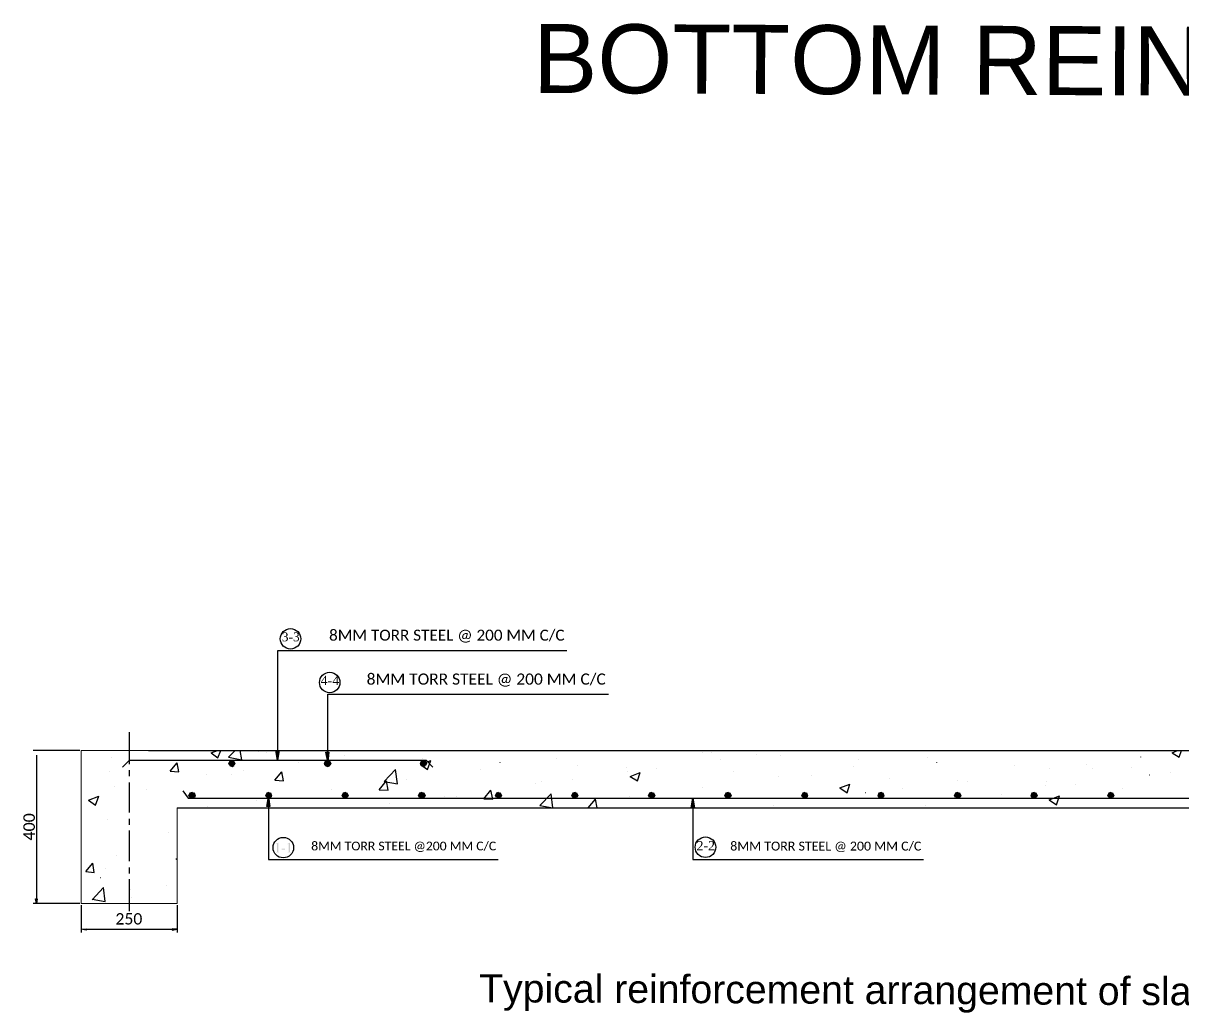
# Model space of a CAD drawing. Header units: inches. Extents: x -3102 to 105348, y -51805 to 114594.
# Drawn here: x 35310 to 52108, y 13744 to 28081 of the extents above; entities that cross this region are included whole.
import ezdxf

# ---------------------------------------------------------------- set-up
doc = ezdxf.new("R2010")
doc.units = ezdxf.units.IN
doc.header["$LTSCALE"] = 36
doc.header["$MEASUREMENT"] = 0
doc.linetypes.add('CENTER', pattern=[2, 1.25, -0.25, 0.25, -0.25])
doc.layers.get('0').update_dxf_attribs({"linetype": 'CENTER'})
doc.styles.add('Calibri$001', font='calibri.ttf', dxfattribs={"height": 1.789398})
doc.styles.get("Standard").update_dxf_attribs({"font": 'arial.ttf', "height": 1})
doc.styles.add('Times New Roman$001', font='times.ttf', dxfattribs={"height": 1.677132})

msp = doc.modelspace()

# ---------------------------------------------------------------- hatches: boundary and pattern name
at = {"true_color": 0x000007}
for points in [[(39015.306, 17543.563), (38994.715, 17406.29), (38968.976, 17543.563)], [(39739.422, 17517.824), (39720.547, 17378.835), (39693.092, 17517.824)], [(38836.85, 16733.651), (38862.589, 16872.64), (38883.18, 16733.651)], [(44984.975, 16711.344), (45012.43, 16852.049), (45033.021, 16711.344)], [(35489.099, 15395.237), (35509.69, 15395.237), (35502.827, 15330.032)], [(36221.795, 14961.11), (36221.795, 14940.519), (36148.011, 14954.247)], [(37465.834, 14961.11), (37465.834, 14940.519), (37539.618, 14954.247)]]:
    msp.add_hatch(color=7, dxfattribs=at).paths.add_polyline_path(points)
h = msp.add_hatch(color=7, dxfattribs=at)
h.paths.add_polyline_path([(38303.201, 17385.699), (38289.473, 17359.96), (38335.803, 17359.96)])
h.paths.add_polyline_path([(38289.473, 17359.96), (38335.803, 17359.96), (38303.201, 17325.642)])
h.paths.add_polyline_path([(38335.803, 17359.96), (38303.201, 17325.642), (38335.803, 17313.63)])
h = msp.add_hatch(color=7, dxfattribs=at)
h.paths.add_polyline_path([(38375.269, 17359.96), (38363.258, 17385.699), (38335.803, 17359.96)])
h.paths.add_polyline_path([(38363.258, 17385.699), (38335.803, 17359.96), (38335.803, 17399.426)])
h.paths.add_polyline_path([(38335.803, 17359.96), (38335.803, 17399.426), (38303.201, 17385.699)])
h = msp.add_hatch(color=7, dxfattribs=at)
h.paths.add_polyline_path([(38335.803, 17313.63), (38363.258, 17325.642), (38335.803, 17359.96)])
h.paths.add_polyline_path([(38363.258, 17325.642), (38335.803, 17359.96), (38375.269, 17359.96)])
h = msp.add_hatch(color=7, dxfattribs=at)
h.paths.add_polyline_path([(39686.229, 17385.699), (39674.217, 17359.96), (39720.547, 17359.96)])
h.paths.add_polyline_path([(39674.217, 17359.96), (39720.547, 17359.96), (39686.229, 17325.642)])
h.paths.add_polyline_path([(39720.547, 17359.96), (39686.229, 17325.642), (39720.547, 17313.63)])
h = msp.add_hatch(color=7, dxfattribs=at)
h.paths.add_polyline_path([(39766.877, 17359.96), (39753.149, 17385.699), (39720.547, 17359.96)])
h.paths.add_polyline_path([(39753.149, 17385.699), (39720.547, 17359.96), (39720.547, 17399.426)])
h.paths.add_polyline_path([(39720.547, 17359.96), (39720.547, 17399.426), (39686.229, 17385.699)])
h = msp.add_hatch(color=7, dxfattribs=at)
h.paths.add_polyline_path([(39720.547, 17313.63), (39753.149, 17325.642), (39720.547, 17359.96)])
h.paths.add_polyline_path([(39753.149, 17325.642), (39720.547, 17359.96), (39766.877, 17359.96)])
h = msp.add_hatch(color=7, dxfattribs=at)
h.paths.add_polyline_path([(41072.688, 17383.983), (41065.825, 17359.96), (41103.575, 17359.96)])
h.paths.add_polyline_path([(41065.825, 17359.96), (41103.575, 17359.96), (41072.688, 17325.642)])
h.paths.add_polyline_path([(41103.575, 17359.96), (41072.688, 17325.642), (41103.575, 17311.915)])
h = msp.add_hatch(color=7, dxfattribs=at)
h.paths.add_polyline_path([(41151.62, 17359.96), (41137.893, 17383.983), (41103.575, 17359.96)])
h.paths.add_polyline_path([(41137.893, 17383.983), (41103.575, 17359.96), (41103.575, 17397.71)])
h.paths.add_polyline_path([(41103.575, 17359.96), (41103.575, 17397.71), (41072.688, 17383.983)])
h = msp.add_hatch(color=7, dxfattribs=at)
h.paths.add_polyline_path([(41103.575, 17311.915), (41137.893, 17325.642), (41103.575, 17359.96)])
h.paths.add_polyline_path([(41137.893, 17325.642), (41103.575, 17359.96), (41151.62, 17359.96)])
h = msp.add_hatch(color=7, dxfattribs=at)
h.paths.add_polyline_path([(37723.221, 16924.118), (37709.494, 16898.379), (37755.824, 16898.379)])
h.paths.add_polyline_path([(37709.494, 16898.379), (37755.824, 16898.379), (37723.221, 16865.776)])
h.paths.add_polyline_path([(37755.824, 16898.379), (37723.221, 16865.776), (37755.824, 16852.049)])
h = msp.add_hatch(color=7, dxfattribs=at)
h.paths.add_polyline_path([(37802.153, 16898.379), (37790.142, 16924.118), (37755.824, 16898.379)])
h.paths.add_polyline_path([(37790.142, 16924.118), (37755.824, 16898.379), (37755.824, 16937.845)])
h.paths.add_polyline_path([(37755.824, 16898.379), (37755.824, 16937.845), (37723.221, 16924.118)])
h = msp.add_hatch(color=7, dxfattribs=at)
h.paths.add_polyline_path([(37755.824, 16852.049), (37790.142, 16865.776), (37755.824, 16898.379)])
h.paths.add_polyline_path([(37790.142, 16865.776), (37755.824, 16898.379), (37802.153, 16898.379)])
h = msp.add_hatch(color=7, dxfattribs=at)
h.paths.add_polyline_path([(38836.85, 16924.118), (38823.123, 16898.379), (38862.589, 16898.379)])
h.paths.add_polyline_path([(38823.123, 16898.379), (38862.589, 16898.379), (38836.85, 16865.776)])
h.paths.add_polyline_path([(38862.589, 16898.379), (38836.85, 16865.776), (38862.589, 16852.049)])
h = msp.add_hatch(color=7, dxfattribs=at)
h.paths.add_polyline_path([(38908.919, 16898.379), (38896.907, 16924.118), (38862.589, 16898.379)])
h.paths.add_polyline_path([(38896.907, 16924.118), (38862.589, 16898.379), (38862.589, 16937.845)])
h.paths.add_polyline_path([(38862.589, 16898.379), (38862.589, 16937.845), (38836.85, 16924.118)])
h = msp.add_hatch(color=7, dxfattribs=at)
h.paths.add_polyline_path([(38862.589, 16852.049), (38896.907, 16865.776), (38862.589, 16898.379)])
h.paths.add_polyline_path([(38896.907, 16865.776), (38862.589, 16898.379), (38908.919, 16898.379)])
h = msp.add_hatch(color=7, dxfattribs=at)
h.paths.add_polyline_path([(39943.616, 16924.118), (39931.604, 16898.379), (39976.218, 16898.379)])
h.paths.add_polyline_path([(39931.604, 16898.379), (39976.218, 16898.379), (39943.616, 16865.776)])
h.paths.add_polyline_path([(39976.218, 16898.379), (39943.616, 16865.776), (39976.218, 16852.049)])
h = msp.add_hatch(color=7, dxfattribs=at)
h.paths.add_polyline_path([(40015.684, 16898.379), (40003.673, 16924.118), (39976.218, 16898.379)])
h.paths.add_polyline_path([(40003.673, 16924.118), (39976.218, 16898.379), (39976.218, 16937.845)])
h.paths.add_polyline_path([(39976.218, 16898.379), (39976.218, 16937.845), (39943.616, 16924.118)])
h = msp.add_hatch(color=7, dxfattribs=at)
h.paths.add_polyline_path([(39976.218, 16852.049), (40003.673, 16865.776), (39976.218, 16898.379)])
h.paths.add_polyline_path([(40003.673, 16865.776), (39976.218, 16898.379), (40015.684, 16898.379)])
h = msp.add_hatch(color=7, dxfattribs=at)
h.paths.add_polyline_path([(41052.097, 16924.118), (41038.37, 16896.663), (41086.416, 16896.663)])
h.paths.add_polyline_path([(41038.37, 16896.663), (41086.416, 16896.663), (41052.097, 16865.776)])
h.paths.add_polyline_path([(41086.416, 16896.663), (41052.097, 16865.776), (41086.416, 16852.049)])
h = msp.add_hatch(color=7, dxfattribs=at)
h.paths.add_polyline_path([(41131.029, 16896.663), (41117.302, 16924.118), (41086.416, 16896.663)])
h.paths.add_polyline_path([(41117.302, 16924.118), (41086.416, 16896.663), (41086.416, 16937.845)])
h.paths.add_polyline_path([(41086.416, 16896.663), (41086.416, 16937.845), (41052.097, 16924.118)])
h = msp.add_hatch(color=7, dxfattribs=at)
h.paths.add_polyline_path([(41086.416, 16852.049), (41117.302, 16865.776), (41086.416, 16896.663)])
h.paths.add_polyline_path([(41117.302, 16865.776), (41086.416, 16896.663), (41131.029, 16896.663)])
h = msp.add_hatch(color=7, dxfattribs=at)
h.paths.add_polyline_path([(42164.01, 16924.118), (42153.715, 16896.663), (42191.465, 16896.663)])
h.paths.add_polyline_path([(42153.715, 16896.663), (42191.465, 16896.663), (42164.01, 16865.776)])
h.paths.add_polyline_path([(42191.465, 16896.663), (42164.01, 16865.776), (42191.465, 16852.049)])
h = msp.add_hatch(color=7, dxfattribs=at)
h.paths.add_polyline_path([(42239.511, 16896.663), (42225.783, 16924.118), (42191.465, 16896.663)])
h.paths.add_polyline_path([(42225.783, 16924.118), (42191.465, 16896.663), (42191.465, 16937.845)])
h.paths.add_polyline_path([(42191.465, 16896.663), (42191.465, 16937.845), (42164.01, 16924.118)])
h = msp.add_hatch(color=7, dxfattribs=at)
h.paths.add_polyline_path([(42191.465, 16852.049), (42225.783, 16865.776), (42191.465, 16896.663)])
h.paths.add_polyline_path([(42225.783, 16865.776), (42191.465, 16896.663), (42239.511, 16896.663)])
h = msp.add_hatch(color=7, dxfattribs=at)
h.paths.add_polyline_path([(43272.492, 16924.118), (43258.764, 16896.663), (43306.81, 16896.663)])
h.paths.add_polyline_path([(43258.764, 16896.663), (43306.81, 16896.663), (43272.492, 16865.776)])
h.paths.add_polyline_path([(43306.81, 16896.663), (43272.492, 16865.776), (43306.81, 16852.049)])
h = msp.add_hatch(color=7, dxfattribs=at)
h.paths.add_polyline_path([(43344.56, 16896.663), (43330.833, 16924.118), (43306.81, 16896.663)])
h.paths.add_polyline_path([(43330.833, 16924.118), (43306.81, 16896.663), (43306.81, 16937.845)])
h.paths.add_polyline_path([(43306.81, 16896.663), (43306.81, 16937.845), (43272.492, 16924.118)])
h = msp.add_hatch(color=7, dxfattribs=at)
h.paths.add_polyline_path([(43306.81, 16852.049), (43330.833, 16865.776), (43306.81, 16896.663)])
h.paths.add_polyline_path([(43330.833, 16865.776), (43306.81, 16896.663), (43344.56, 16896.663)])
h = msp.add_hatch(color=7, dxfattribs=at)
h.paths.add_polyline_path([(44380.973, 16924.118), (44367.246, 16896.663), (44411.86, 16896.663)])
h.paths.add_polyline_path([(44367.246, 16896.663), (44411.86, 16896.663), (44380.973, 16865.776)])
h.paths.add_polyline_path([(44411.86, 16896.663), (44380.973, 16865.776), (44411.86, 16852.049)])
h = msp.add_hatch(color=7, dxfattribs=at)
h.paths.add_polyline_path([(44459.905, 16896.663), (44446.178, 16924.118), (44411.86, 16896.663)])
h.paths.add_polyline_path([(44446.178, 16924.118), (44411.86, 16896.663), (44411.86, 16937.845)])
h.paths.add_polyline_path([(44411.86, 16896.663), (44411.86, 16937.845), (44380.973, 16924.118)])
h = msp.add_hatch(color=7, dxfattribs=at)
h.paths.add_polyline_path([(44411.86, 16852.049), (44446.178, 16865.776), (44411.86, 16896.663)])
h.paths.add_polyline_path([(44446.178, 16865.776), (44411.86, 16896.663), (44459.905, 16896.663)])
h = msp.add_hatch(color=7, dxfattribs=at)
h.paths.add_polyline_path([(45486.023, 16924.118), (45472.295, 16896.663), (45520.341, 16896.663)])
h.paths.add_polyline_path([(45472.295, 16896.663), (45520.341, 16896.663), (45486.023, 16865.776)])
h.paths.add_polyline_path([(45520.341, 16896.663), (45486.023, 16865.776), (45520.341, 16852.049)])
h = msp.add_hatch(color=7, dxfattribs=at)
h.paths.add_polyline_path([(45564.955, 16896.663), (45551.228, 16924.118), (45520.341, 16896.663)])
h.paths.add_polyline_path([(45551.228, 16924.118), (45520.341, 16896.663), (45520.341, 16937.845)])
h.paths.add_polyline_path([(45520.341, 16896.663), (45520.341, 16937.845), (45486.023, 16924.118)])
h = msp.add_hatch(color=7, dxfattribs=at)
h.paths.add_polyline_path([(45520.341, 16852.049), (45551.228, 16865.776), (45520.341, 16896.663)])
h.paths.add_polyline_path([(45551.228, 16865.776), (45520.341, 16896.663), (45564.955, 16896.663)])
h = msp.add_hatch(color=7, dxfattribs=at)
h.paths.add_polyline_path([(46601.368, 16924.118), (46587.64, 16896.663), (46625.391, 16896.663)])
h.paths.add_polyline_path([(46587.64, 16896.663), (46625.391, 16896.663), (46601.368, 16865.776)])
h.paths.add_polyline_path([(46625.391, 16896.663), (46601.368, 16865.776), (46625.391, 16852.049)])
h = msp.add_hatch(color=7, dxfattribs=at)
h.paths.add_polyline_path([(46673.436, 16896.663), (46659.709, 16924.118), (46625.391, 16896.663)])
h.paths.add_polyline_path([(46659.709, 16924.118), (46625.391, 16896.663), (46625.391, 16937.845)])
h.paths.add_polyline_path([(46625.391, 16896.663), (46625.391, 16937.845), (46601.368, 16924.118)])
h = msp.add_hatch(color=7, dxfattribs=at)
h.paths.add_polyline_path([(46625.391, 16852.049), (46659.709, 16865.776), (46625.391, 16896.663)])
h.paths.add_polyline_path([(46659.709, 16865.776), (46625.391, 16896.663), (46673.436, 16896.663)])
h = msp.add_hatch(color=7, dxfattribs=at)
h.paths.add_polyline_path([(47706.417, 16924.118), (47692.69, 16896.663), (47740.736, 16896.663)])
h.paths.add_polyline_path([(47692.69, 16896.663), (47740.736, 16896.663), (47706.417, 16865.776)])
h.paths.add_polyline_path([(47740.736, 16896.663), (47706.417, 16865.776), (47740.736, 16852.049)])
h = msp.add_hatch(color=7, dxfattribs=at)
h.paths.add_polyline_path([(47778.486, 16896.663), (47764.758, 16924.118), (47740.736, 16896.663)])
h.paths.add_polyline_path([(47764.758, 16924.118), (47740.736, 16896.663), (47740.736, 16937.845)])
h.paths.add_polyline_path([(47740.736, 16896.663), (47740.736, 16937.845), (47706.417, 16924.118)])
h = msp.add_hatch(color=7, dxfattribs=at)
h.paths.add_polyline_path([(47740.736, 16852.049), (47764.758, 16865.776), (47740.736, 16896.663)])
h.paths.add_polyline_path([(47764.758, 16865.776), (47740.736, 16896.663), (47778.486, 16896.663)])
h = msp.add_hatch(color=7, dxfattribs=at)
h.paths.add_polyline_path([(48814.899, 16924.118), (48801.171, 16896.663), (48845.785, 16896.663)])
h.paths.add_polyline_path([(48801.171, 16896.663), (48845.785, 16896.663), (48814.899, 16865.776)])
h.paths.add_polyline_path([(48845.785, 16896.663), (48814.899, 16865.776), (48845.785, 16852.049)])
h = msp.add_hatch(color=7, dxfattribs=at)
h.paths.add_polyline_path([(48893.831, 16896.663), (48880.104, 16924.118), (48845.785, 16896.663)])
h.paths.add_polyline_path([(48880.104, 16924.118), (48845.785, 16896.663), (48845.785, 16937.845)])
h.paths.add_polyline_path([(48845.785, 16896.663), (48845.785, 16937.845), (48814.899, 16924.118)])
h = msp.add_hatch(color=7, dxfattribs=at)
h.paths.add_polyline_path([(48845.785, 16852.049), (48880.104, 16865.776), (48845.785, 16896.663)])
h.paths.add_polyline_path([(48880.104, 16865.776), (48845.785, 16896.663), (48893.831, 16896.663)])
h = msp.add_hatch(color=7, dxfattribs=at)
h.paths.add_polyline_path([(49919.948, 16924.118), (49913.085, 16896.663), (49954.267, 16896.663)])
h.paths.add_polyline_path([(49913.085, 16896.663), (49954.267, 16896.663), (49919.948, 16865.776)])
h.paths.add_polyline_path([(49954.267, 16896.663), (49919.948, 16865.776), (49954.267, 16852.049)])
h = msp.add_hatch(color=7, dxfattribs=at)
h.paths.add_polyline_path([(49998.88, 16896.663), (49985.153, 16924.118), (49954.267, 16896.663)])
h.paths.add_polyline_path([(49985.153, 16924.118), (49954.267, 16896.663), (49954.267, 16937.845)])
h.paths.add_polyline_path([(49954.267, 16896.663), (49954.267, 16937.845), (49919.948, 16924.118)])
h = msp.add_hatch(color=7, dxfattribs=at)
h.paths.add_polyline_path([(49954.267, 16852.049), (49985.153, 16865.776), (49954.267, 16896.663)])
h.paths.add_polyline_path([(49985.153, 16865.776), (49954.267, 16896.663), (49998.88, 16896.663)])
h = msp.add_hatch(color=7, dxfattribs=at)
h.paths.add_polyline_path([(51035.293, 16924.118), (51021.566, 16896.663), (51066.18, 16896.663)])
h.paths.add_polyline_path([(51021.566, 16896.663), (51066.18, 16896.663), (51035.293, 16865.776)])
h.paths.add_polyline_path([(51066.18, 16896.663), (51035.293, 16865.776), (51066.18, 16852.049)])
h = msp.add_hatch(color=7, dxfattribs=at)
h.paths.add_polyline_path([(51107.362, 16896.663), (51093.634, 16924.118), (51066.18, 16896.663)])
h.paths.add_polyline_path([(51093.634, 16924.118), (51066.18, 16896.663), (51066.18, 16937.845)])
h.paths.add_polyline_path([(51066.18, 16896.663), (51066.18, 16937.845), (51035.293, 16924.118)])
h = msp.add_hatch(color=7, dxfattribs=at)
h.paths.add_polyline_path([(51066.18, 16852.049), (51093.634, 16865.776), (51066.18, 16896.663)])
h.paths.add_polyline_path([(51093.634, 16865.776), (51066.18, 16896.663), (51107.362, 16896.663)])
h = msp.add_hatch(color=7, dxfattribs=at)
h.paths.add_polyline_path([(38967.26, 16189.706), (38999.862, 16206.865), (39003.294, 16206.865), (39003.294, 16091.899), (39003.294, 16091.899), (39003.294, 16091.05), (39003.294, 16090.219), (39003.294, 16089.409), (39003.294, 16088.618), (39003.294, 16087.848), (39003.294, 16087.099), (39003.294, 16086.373), (39003.294, 16085.67), (39003.294, 16084.991), (39003.294, 16084.337), (39003.294, 16083.708), (39003.294, 16083.105), (39003.294, 16082.528), (39003.294, 16081.979), (39003.294, 16081.459), (39003.294, 16080.968), (39003.294, 16080.506), (39003.294, 16080.075), (39003.294, 16079.675), (39003.294, 16079.307), (39003.294, 16078.972), (39003.294, 16078.671), (39003.294, 16078.404), (39003.294, 16078.171), (39003.294, 16078.171), (39003.5, 16077.957), (39003.69, 16077.742), (39003.867, 16077.528), (39004.033, 16077.313), (39004.19, 16077.099), (39004.34, 16076.884), (39004.485, 16076.67), (39004.629, 16076.455), (39004.772, 16076.241), (39004.918, 16076.026), (39005.068, 16075.812), (39005.225, 16075.597), (39005.39, 16075.383), (39005.567, 16075.168), (39005.757, 16074.954), (39005.963, 16074.739), (39006.187, 16074.525), (39006.431, 16074.31), (39006.697, 16074.096), (39006.988, 16073.882), (39007.306, 16073.667), (39007.652, 16073.453), (39008.03, 16073.238), (39008.442, 16073.024), (39008.665, 16073.015), (39008.908, 16072.99), (39009.169, 16072.95), (39009.451, 16072.896), (39009.753, 16072.831), (39010.077, 16072.755), (39010.424, 16072.671), (39010.793, 16072.579), (39011.187, 16072.481), (39011.605, 16072.378), (39012.048, 16072.273), (39012.517, 16072.166), (39013.013, 16072.059), (39013.537, 16071.953), (39014.089, 16071.851), (39014.67, 16071.753), (39015.281, 16071.66), (39015.922, 16071.576), (39016.595, 16071.5), (39017.3, 16071.435), (39018.037, 16071.381), (39018.808, 16071.341), (39019.613, 16071.316), (39020.453, 16071.308), (39020.453, 16067.876), (38968.976, 16067.876), (38968.976, 16071.308), (38968.976, 16071.308), (38969.816, 16071.316), (38970.621, 16071.341), (38971.392, 16071.381), (38972.13, 16071.435), (38972.834, 16071.5), (38973.507, 16071.576), (38974.148, 16071.66), (38974.759, 16071.753), (38975.34, 16071.851), (38975.892, 16071.953), (38976.416, 16072.059), (38976.912, 16072.166), (38977.381, 16072.273), (38977.825, 16072.378), (38978.242, 16072.481), (38978.636, 16072.579), (38979.005, 16072.671), (38979.352, 16072.755), (38979.676, 16072.831), (38979.978, 16072.896), (38980.26, 16072.95), (38980.522, 16072.99), (38980.764, 16073.015), (38980.987, 16073.024), (38980.987, 16073.024), (38981.202, 16073.229), (38981.415, 16073.419), (38981.627, 16073.593), (38981.837, 16073.754), (38982.044, 16073.904), (38982.247, 16074.042), (38982.446, 16074.172), (38982.64, 16074.295), (38982.827, 16074.411), (38983.008, 16074.523), (38983.181, 16074.632), (38983.347, 16074.739), (38983.503, 16074.847), (38983.65, 16074.956), (38983.786, 16075.068), (38983.911, 16075.184), (38984.024, 16075.307), (38984.124, 16075.437), (38984.211, 16075.575), (38984.284, 16075.725), (38984.342, 16075.886), (38984.384, 16076.06), (38984.41, 16076.25), (38984.419, 16076.455), (38984.625, 16076.688), (38984.813, 16076.956), (38984.985, 16077.26), (38985.142, 16077.599), (38985.284, 16077.975), (38985.411, 16078.386), (38985.525, 16078.833), (38985.627, 16079.315), (38985.716, 16079.834), (38985.794, 16080.388), (38985.862, 16080.978), (38985.921, 16081.603), (38985.97, 16082.264), (38986.011, 16082.962), (38986.045, 16083.694), (38986.071, 16084.463), (38986.092, 16085.267), (38986.108, 16086.107), (38986.119, 16086.983), (38986.127, 16087.895), (38986.132, 16088.842), (38986.134, 16089.825), (38986.135, 16090.844), (38986.135, 16091.899), (38986.135, 16165.683), (38986.135, 16165.683), (38986.135, 16166.746), (38986.135, 16167.791), (38986.135, 16168.817), (38986.135, 16169.822), (38986.135, 16170.806), (38986.135, 16171.769), (38986.135, 16172.71), (38986.135, 16173.627), (38986.135, 16174.521), (38986.135, 16175.39), (38986.135, 16176.233), (38986.135, 16177.051), (38986.135, 16177.842), (38986.135, 16178.605), (38986.135, 16179.34), (38986.135, 16180.046), (38986.135, 16180.722), (38986.135, 16181.368), (38986.135, 16181.982), (38986.135, 16182.564), (38986.135, 16183.114), (38986.135, 16183.63), (38986.135, 16184.111), (38986.135, 16184.558), (38986.135, 16184.558), (38985.929, 16184.772), (38985.74, 16184.986), (38985.565, 16185.198), (38985.404, 16185.408), (38985.255, 16185.615), (38985.116, 16185.818), (38984.986, 16186.017), (38984.864, 16186.21), (38984.748, 16186.398), (38984.636, 16186.579), (38984.527, 16186.752), (38984.419, 16186.917), (38984.312, 16187.074), (38984.203, 16187.22), (38984.091, 16187.356), (38983.974, 16187.481), (38983.852, 16187.595), (38983.722, 16187.695), (38983.583, 16187.782), (38983.434, 16187.855), (38983.273, 16187.913), (38983.098, 16187.955), (38982.909, 16187.981), (38982.703, 16187.99), (38982.489, 16188.196), (38982.274, 16188.384), (38982.06, 16188.556), (38981.845, 16188.713), (38981.631, 16188.854), (38981.416, 16188.982), (38981.202, 16189.096), (38980.987, 16189.197), (38980.773, 16189.287), (38980.558, 16189.365), (38980.344, 16189.433), (38980.129, 16189.491), (38979.915, 16189.541), (38979.7, 16189.582), (38979.486, 16189.615), (38979.271, 16189.642), (38979.057, 16189.663), (38978.842, 16189.679), (38978.628, 16189.69), (38978.413, 16189.698), (38978.199, 16189.702), (38977.984, 16189.705), (38977.77, 16189.706), (38977.555, 16189.706), (38977.555, 16189.706), (38977.332, 16189.706), (38977.091, 16189.704), (38976.832, 16189.699), (38976.554, 16189.69), (38976.26, 16189.675), (38975.947, 16189.652), (38975.616, 16189.621), (38975.268, 16189.579), (38974.901, 16189.525), (38974.517, 16189.458), (38974.115, 16189.375), (38973.695, 16189.277), (38973.257, 16189.16), (38972.801, 16189.025), (38972.327, 16188.868), (38971.836, 16188.689), (38971.326, 16188.486), (38970.799, 16188.258), (38970.254, 16188.003), (38969.691, 16187.72), (38969.11, 16187.407), (38968.511, 16187.062), (38967.894, 16186.685), (38967.26, 16186.274), (38967.26, 16186.274), (38967.26, 16189.706), (38967.26, 16186.274)])
h.paths.add_polyline_path([(39053.056, 16121.069), (39104.533, 16121.069), (39104.533, 16105.626), (39053.056, 16105.626), (39053.056, 16121.069), (39053.056, 16105.626)])
h.paths.add_polyline_path([(39137.136, 16189.706), (39169.738, 16206.865), (39173.17, 16206.865), (39173.17, 16091.899), (39173.17, 16091.899), (39173.17, 16091.05), (39173.171, 16090.219), (39173.173, 16089.409), (39173.178, 16088.618), (39173.185, 16087.848), (39173.197, 16087.099), (39173.212, 16086.373), (39173.233, 16085.67), (39173.26, 16084.991), (39173.294, 16084.337), (39173.335, 16083.708), (39173.384, 16083.105), (39173.442, 16082.528), (39173.51, 16081.979), (39173.589, 16081.459), (39173.678, 16080.968), (39173.78, 16080.506), (39173.894, 16080.075), (39174.021, 16079.675), (39174.163, 16079.307), (39174.319, 16078.972), (39174.491, 16078.671), (39174.68, 16078.404), (39174.886, 16078.171), (39174.886, 16078.171), (39174.895, 16077.957), (39174.92, 16077.742), (39174.963, 16077.528), (39175.021, 16077.313), (39175.094, 16077.099), (39175.181, 16076.884), (39175.281, 16076.67), (39175.394, 16076.455), (39175.519, 16076.241), (39175.655, 16076.026), (39175.802, 16075.812), (39175.958, 16075.597), (39176.123, 16075.383), (39176.297, 16075.168), (39176.478, 16074.954), (39176.665, 16074.739), (39176.859, 16074.525), (39177.057, 16074.31), (39177.261, 16074.096), (39177.468, 16073.882), (39177.677, 16073.667), (39177.89, 16073.453), (39178.103, 16073.238), (39178.318, 16073.024), (39178.541, 16073.015), (39178.783, 16072.99), (39179.045, 16072.95), (39179.326, 16072.896), (39179.629, 16072.831), (39179.953, 16072.755), (39180.299, 16072.671), (39180.669, 16072.579), (39181.062, 16072.481), (39181.48, 16072.378), (39181.924, 16072.273), (39182.393, 16072.166), (39182.889, 16072.059), (39183.413, 16071.953), (39183.965, 16071.851), (39184.546, 16071.753), (39185.156, 16071.66), (39185.798, 16071.576), (39186.47, 16071.5), (39187.175, 16071.435), (39187.913, 16071.381), (39188.684, 16071.341), (39189.489, 16071.316), (39190.329, 16071.308), (39190.329, 16067.876), (39138.851, 16067.876), (39138.851, 16071.308), (39138.851, 16071.308), (39139.692, 16071.316), (39140.498, 16071.341), (39141.271, 16071.381), (39142.013, 16071.435), (39142.725, 16071.5), (39143.409, 16071.576), (39144.067, 16071.66), (39144.698, 16071.753), (39145.306, 16071.851), (39145.892, 16071.953), (39146.457, 16072.059), (39147.002, 16072.166), (39147.53, 16072.273), (39148.041, 16072.378), (39148.537, 16072.481), (39149.02, 16072.579), (39149.491, 16072.671), (39149.951, 16072.755), (39150.403, 16072.831), (39150.847, 16072.896), (39151.285, 16072.95), (39151.719, 16072.99), (39152.15, 16073.015), (39152.579, 16073.024), (39152.579, 16073.024), (39152.785, 16073.229), (39152.974, 16073.419), (39153.149, 16073.593), (39153.31, 16073.754), (39153.459, 16073.904), (39153.598, 16074.042), (39153.727, 16074.172), (39153.85, 16074.295), (39153.966, 16074.411), (39154.078, 16074.523), (39154.187, 16074.632), (39154.295, 16074.739), (39154.402, 16074.847), (39154.511, 16074.956), (39154.623, 16075.068), (39154.74, 16075.184), (39154.862, 16075.307), (39154.992, 16075.437), (39155.131, 16075.575), (39155.28, 16075.725), (39155.441, 16075.886), (39155.615, 16076.06), (39155.805, 16076.25), (39156.011, 16076.455), (39156.011, 16076.688), (39156.011, 16076.956), (39156.011, 16077.26), (39156.011, 16077.599), (39156.011, 16077.975), (39156.011, 16078.386), (39156.011, 16078.833), (39156.011, 16079.315), (39156.011, 16079.834), (39156.011, 16080.388), (39156.011, 16080.978), (39156.011, 16081.603), (39156.011, 16082.264), (39156.011, 16082.962), (39156.011, 16083.694), (39156.011, 16084.463), (39156.011, 16085.267), (39156.011, 16086.107), (39156.011, 16086.983), (39156.011, 16087.895), (39156.011, 16088.842), (39156.011, 16089.825), (39156.011, 16090.844), (39156.011, 16091.899), (39156.011, 16165.683), (39156.011, 16165.683), (39156.011, 16166.746), (39156.011, 16167.791), (39156.011, 16168.817), (39156.011, 16169.822), (39156.011, 16170.806), (39156.011, 16171.769), (39156.011, 16172.71), (39156.011, 16173.627), (39156.011, 16174.521), (39156.011, 16175.39), (39156.011, 16176.233), (39156.011, 16177.051), (39156.011, 16177.842), (39156.011, 16178.605), (39156.011, 16179.34), (39156.011, 16180.046), (39156.011, 16180.722), (39156.011, 16181.368), (39156.011, 16181.982), (39156.011, 16182.564), (39156.011, 16183.114), (39156.011, 16183.63), (39156.011, 16184.111), (39156.011, 16184.558), (39156.011, 16184.558), (39156.002, 16184.772), (39155.976, 16184.986), (39155.934, 16185.198), (39155.876, 16185.408), (39155.803, 16185.615), (39155.716, 16185.818), (39155.615, 16186.017), (39155.502, 16186.21), (39155.377, 16186.398), (39155.241, 16186.579), (39155.094, 16186.752), (39154.938, 16186.917), (39154.773, 16187.074), (39154.6, 16187.22), (39154.419, 16187.356), (39154.231, 16187.481), (39154.038, 16187.595), (39153.839, 16187.695), (39153.636, 16187.782), (39153.429, 16187.855), (39153.219, 16187.913), (39153.007, 16187.955), (39152.793, 16187.981), (39152.579, 16187.99), (39152.57, 16188.196), (39152.544, 16188.384), (39152.502, 16188.556), (39152.444, 16188.713), (39152.371, 16188.854), (39152.284, 16188.982), (39152.183, 16189.096), (39152.07, 16189.197), (39151.945, 16189.287), (39151.809, 16189.365), (39151.663, 16189.433), (39151.506, 16189.491), (39151.341, 16189.541), (39151.168, 16189.582), (39150.987, 16189.615), (39150.799, 16189.642), (39150.606, 16189.663), (39150.407, 16189.679), (39150.204, 16189.69), (39149.997, 16189.698), (39149.787, 16189.702), (39149.575, 16189.705), (39149.361, 16189.706), (39149.147, 16189.706), (39149.147, 16189.706), (39148.718, 16189.706), (39148.289, 16189.704), (39147.86, 16189.699), (39147.431, 16189.69), (39147.002, 16189.675), (39146.573, 16189.652), (39146.144, 16189.621), (39145.715, 16189.579), (39145.286, 16189.525), (39144.857, 16189.458), (39144.428, 16189.375), (39143.999, 16189.277), (39143.57, 16189.16), (39143.141, 16189.025), (39142.712, 16188.868), (39142.283, 16188.689), (39141.854, 16188.486), (39141.425, 16188.258), (39140.996, 16188.003), (39140.567, 16187.72), (39140.138, 16187.407), (39139.709, 16187.062), (39139.28, 16186.685), (39138.851, 16186.274), (39138.851, 16186.274), (39137.136, 16189.706), (39138.851, 16186.274)])

# ---------------------------------------------------------------- linework, layer by layer
at = {"color": 1, "linetype": 'Continuous', "lineweight": -2}
for points in [[(38996.43, 17541.847), (38996.43, 18993.512), (39068.499, 18993.512), (43186.696, 18993.512)], [(39720.547, 17517.824), (39720.547, 18358.623), (39727.41, 18358.623), (43787.266, 18358.623)], [(35502.827, 17478.358), (35502.827, 15395.237), (35502.827, 15395.237)], [(38862.589, 16731.935), (38862.589, 15966.637), (38931.226, 15966.637), (42191.465, 15966.637)], [(45012.43, 16711.344), (45012.43, 15966.637), (45091.362, 15966.637), (48351.602, 15966.637)]]:
    msp.add_lwpolyline(points, dxfattribs=at)
at = {"color": 7, "linetype": 'Continuous', "lineweight": -2, "true_color": 0x000007}
for points in [[(36846.388, 17807.814), (36846.388, 17346.233), (36846.388, 17346.233)], [(36129.136, 17543.563), (35456.497, 17543.563), (35456.497, 17543.563)], [(38033.802, 17510.961), (38124.745, 17543.563), (38124.745, 17543.563)], [(38033.802, 17510.961), (38131.609, 17438.892), (38131.609, 17438.892)], [(38131.609, 17438.892), (38171.075, 17543.563), (38171.075, 17543.563)], [(38284.326, 17445.756), (38382.133, 17543.563), (38382.133, 17543.563)], [(38474.792, 17411.438), (38454.201, 17543.563), (38454.201, 17543.563)], [(51951.592, 17510.961), (52030.524, 17541.847), (52030.524, 17541.847)], [(51951.592, 17510.961), (52054.547, 17445.756), (52054.547, 17445.756)], [(52054.547, 17445.756), (52088.865, 17541.847), (52088.865, 17541.847)], [(36748.581, 17305.051), (36848.104, 17404.574), (41144.757, 17404.574), (41244.28, 17305.051)], [(37440.095, 17246.71), (37539.618, 17366.824), (37539.618, 17366.824)], [(37565.357, 17234.698), (37539.618, 17366.824), (37539.618, 17366.824)], [(38284.326, 17445.756), (38474.792, 17411.438), (38474.792, 17411.438)], [(41065.825, 17339.369), (41086.416, 17346.233), (41086.416, 17346.233)], [(41065.825, 17339.369), (41168.779, 17267.301), (41168.779, 17267.301)], [(41124.166, 17366.824), (41216.825, 17397.71), (41216.825, 17397.71)], [(41168.779, 17267.301), (41216.825, 17397.71), (41216.825, 17397.71)], [(42218.92, 17370.256), (42218.92, 17373.687), (42218.92, 17373.687)], [(48543.784, 17370.256), (48543.784, 17373.687), (48543.784, 17373.687)], [(51502.022, 17449.188), (51502.022, 17452.62), (51502.022, 17452.62)], [(36846.388, 17260.437), (36846.388, 17174.641), (36846.388, 17174.641)], [(37440.095, 17246.71), (37565.357, 17234.698), (37565.357, 17234.698)], [(38323.792, 17195.232), (38322.076, 17195.232), (38322.076, 17195.232)], [(38955.249, 17116.3), (39054.772, 17234.698), (39054.772, 17234.698)], [(39080.51, 17102.573), (39054.772, 17234.698), (39054.772, 17234.698)], [(40537.323, 17095.709), (40702.05, 17267.301), (40702.05, 17267.301)], [(40729.505, 17061.391), (40702.05, 17267.301), (40702.05, 17267.301)], [(44102.995, 17167.778), (44247.132, 17226.119), (44247.132, 17226.119)], [(44102.995, 17167.778), (44209.382, 17102.573), (44209.382, 17102.573)], [(44209.382, 17102.573), (44247.132, 17226.119), (44247.132, 17226.119)], [(51629, 17188.369), (51625.568, 17188.369), (51625.568, 17188.369)], [(36637.047, 17016.777), (36635.331, 17016.777), (36635.331, 17016.777)], [(36846.388, 17081.982), (36846.388, 16647.855), (36846.388, 16647.855)], [(37091.764, 16984.175), (37090.048, 16984.175), (37090.048, 16984.175)], [(38955.249, 17116.3), (39080.51, 17102.573), (39080.51, 17102.573)], [(40465.254, 16975.595), (40571.641, 17102.573), (40571.641, 17102.573)], [(40465.254, 16975.595), (40595.664, 16968.731), (40595.664, 16968.731)], [(40537.323, 17095.709), (40729.505, 17061.391), (40729.505, 17061.391)], [(40595.664, 16968.731), (40571.641, 17102.573), (40571.641, 17102.573)], [(41982.123, 16845.186), (42085.078, 16968.731), (42085.078, 16968.731)], [(42112.533, 16838.322), (42085.078, 16968.731), (42085.078, 16968.731)], [(47140.165, 17003.05), (47284.302, 17054.527), (47284.302, 17054.527)], [(47140.165, 17003.05), (47246.552, 16930.981), (47246.552, 16930.981)], [(47246.552, 16930.981), (47284.302, 17054.527), (47284.302, 17054.527)], [(50112.131, 17040.8), (50112.131, 17044.232), (50112.131, 17044.232)], [(36254.398, 16826.31), (36405.398, 16884.652), (36405.398, 16884.652)], [(36254.398, 16826.31), (36359.068, 16752.526), (36359.068, 16752.526)], [(36359.068, 16752.526), (36405.398, 16884.652), (36405.398, 16884.652)], [(37620.266, 16961.868), (37699.198, 16852.049), (58901.05, 16852.049)], [(41590.895, 16876.072), (41590.895, 16879.504), (41590.895, 16879.504)], [(41982.123, 16845.186), (42112.533, 16838.322), (42112.533, 16838.322)], [(42792.035, 16745.662), (42956.763, 16917.254), (42956.763, 16917.254)], [(42980.786, 16711.344), (42956.763, 16917.254), (42956.763, 16917.254)], [(43495.561, 16711.344), (43601.948, 16838.322), (43601.948, 16838.322)], [(43622.539, 16711.344), (43601.948, 16838.322), (43601.948, 16838.322)], [(47510.803, 16930.981), (47507.371, 16930.981), (47507.371, 16930.981)], [(50170.472, 16831.458), (50321.473, 16889.799), (50321.473, 16889.799)], [(50170.472, 16831.458), (50276.859, 16759.39), (50276.859, 16759.39)], [(50276.859, 16759.39), (50321.473, 16889.799), (50321.473, 16889.799)], [(36841.241, 16773.117), (36839.525, 16773.117), (36839.525, 16773.117)], [(39437.421, 16713.06), (39435.705, 16713.06), (39435.705, 16713.06)], [(39437.421, 16713.06), (39435.705, 16713.06), (39435.705, 16713.06)], [(42792.035, 16745.662), (42980.786, 16711.344), (42980.786, 16711.344)], [(43495.561, 16711.344), (43523.015, 16711.344), (43523.015, 16711.344)], [(36846.388, 16555.196), (36846.388, 16469.4), (36846.388, 16469.4)], [(36846.388, 16383.604), (36846.388, 15942.614), (36846.388, 15942.614)], [(37519.027, 15975.216), (37539.618, 15982.08), (37539.618, 15982.08)], [(37519.027, 15975.216), (37539.618, 15963.205), (37539.618, 15963.205)], [(36214.932, 15791.613), (36319.602, 15910.012), (36319.602, 15910.012)], [(36214.932, 15791.613), (36340.193, 15777.886), (36319.602, 15910.012)], [(36846.388, 15849.955), (36846.388, 15764.159), (36846.388, 15764.159)], [(36432.853, 15698.954), (36431.137, 15698.954), (36431.137, 15698.954)], [(36846.388, 15678.363), (36846.388, 15218.498), (36846.388, 15218.498)], [(36307.591, 15383.226), (36472.319, 15559.965), (36472.319, 15559.965)], [(36498.058, 15355.771), (36472.319, 15559.965), (36472.319, 15559.965)], [(36129.136, 15330.032), (35456.497, 15330.032), (35456.497, 15330.032)], [(36148.011, 15304.293), (36148.011, 14907.917), (36148.011, 14907.917)], [(36307.591, 15390.089), (36498.058, 15355.771), (36498.058, 15355.771)], [(37539.618, 15304.293), (37539.618, 14907.917), (37539.618, 14907.917)], [(36221.795, 14954.247), (37465.834, 14954.247), (37465.834, 14954.247)]]:
    msp.add_lwpolyline(points, dxfattribs=at)
at = {"color": 7, "linetype": 'Continuous', "lineweight": 5, "true_color": 0x000007, "elevation": 103.744}
msp.add_lwpolyline([(37124.367, 17543.563), (36846.388, 17543.563), (36148.011, 17543.563), (36148.011, 15330.032), (37539.618, 15330.032), (37539.618, 16713.06)], dxfattribs=at)
at = {"color": 7, "linetype": 'Continuous', "lineweight": -2, "true_color": 0x000007, "elevation": 103.744}
for points in [[(37126.083, 17541.847), (68784.723, 17541.847), (68784.723, 17541.847)], [(37541.334, 16711.344), (59710.962, 16711.344), (59710.962, 16711.344)]]:
    msp.add_lwpolyline(points, dxfattribs=at)
at = {"color": 7, "linetype": 'Continuous', "lineweight": -2, "true_color": 0x000007}
for points in [[(38711.589, 17524.688), (38711.589, 17524.688)], [(38836.85, 17517.824), (38836.85, 17517.824)], [(39015.306, 17543.563), (38994.715, 17406.29), (38968.976, 17543.563)], [(39739.422, 17517.824), (39720.547, 17378.835), (39693.092, 17517.824)], [(39964.207, 17471.495), (39964.207, 17471.495)], [(40636.846, 17541.847), (40636.846, 17541.847)], [(45156.567, 17517.824), (45156.567, 17517.824)], [(45286.977, 17510.961), (45286.977, 17510.961)], [(45935.593, 17483.506), (45935.593, 17483.506)], [(36583.853, 17445.756), (36583.853, 17445.756)], [(37644.289, 17392.563), (37644.289, 17392.563)], [(38303.201, 17385.699), (38289.473, 17359.96), (38335.803, 17359.96)], [(38289.473, 17359.96), (38335.803, 17359.96), (38303.201, 17325.642)], [(38335.803, 17359.96), (38335.803, 17399.426), (38303.201, 17385.699)], [(38335.803, 17359.96), (38303.201, 17325.642), (38335.803, 17313.63)], [(38363.258, 17385.699), (38335.803, 17359.96), (38335.803, 17399.426)], [(38375.269, 17359.96), (38363.258, 17385.699), (38335.803, 17359.96)], [(38335.803, 17313.63), (38363.258, 17325.642), (38335.803, 17359.96)], [(38363.258, 17325.642), (38335.803, 17359.96), (38375.269, 17359.96)], [(39298.432, 17366.824), (39298.432, 17366.824)], [(39555.819, 17406.29), (39555.819, 17406.29)], [(39686.229, 17385.699), (39674.217, 17359.96), (39720.547, 17359.96)], [(39674.217, 17359.96), (39720.547, 17359.96), (39686.229, 17325.642)], [(39720.547, 17359.96), (39720.547, 17399.426), (39686.229, 17385.699)], [(39720.547, 17359.96), (39686.229, 17325.642), (39720.547, 17313.63)], [(39753.149, 17385.699), (39720.547, 17359.96), (39720.547, 17399.426)], [(39766.877, 17359.96), (39753.149, 17385.699), (39720.547, 17359.96)], [(39720.547, 17313.63), (39753.149, 17325.642), (39720.547, 17359.96)], [(39753.149, 17325.642), (39720.547, 17359.96), (39766.877, 17359.96)], [(41072.688, 17383.983), (41065.825, 17359.96), (41103.575, 17359.96)], [(41065.825, 17359.96), (41103.575, 17359.96), (41072.688, 17325.642)], [(41103.575, 17359.96), (41103.575, 17397.71), (41072.688, 17383.983)], [(41103.575, 17359.96), (41072.688, 17325.642), (41103.575, 17311.915)], [(41089.847, 17425.165), (41089.847, 17425.165)], [(41137.893, 17383.983), (41103.575, 17359.96), (41103.575, 17397.71)], [(41151.62, 17359.96), (41137.893, 17383.983), (41103.575, 17359.96)], [(41103.575, 17311.915), (41137.893, 17325.642), (41103.575, 17359.96)], [(41137.893, 17325.642), (41103.575, 17359.96), (41151.62, 17359.96)], [(43028.832, 17425.165), (43028.832, 17425.165)], [(43344.56, 17325.642), (43344.56, 17325.642)], [(45407.091, 17411.438), (45407.091, 17411.438)], [(46282.208, 17469.779), (46282.208, 17469.779)], [(47339.211, 17311.915), (47339.211, 17311.915)], [(47411.28, 17418.301), (47411.28, 17418.301)], [(48406.511, 17445.756), (48406.511, 17445.756)], [(49669.425, 17325.642), (49669.425, 17325.642)], [(50705.838, 17346.233), (50705.838, 17346.233)], [(51364.749, 17305.051), (51364.749, 17305.051)], [(36556.399, 17241.562), (36556.399, 17241.562)], [(37966.881, 17195.232), (37966.881, 17195.232)], [(38500.531, 17260.437), (38500.531, 17260.437)], [(41934.078, 17267.301), (41934.078, 17267.301)], [(44054.949, 17298.187), (44054.949, 17298.187)], [(44068.677, 17232.982), (44068.677, 17232.982)], [(44477.064, 17281.028), (44477.064, 17281.028)], [(45606.137, 17232.982), (45606.137, 17232.982)], [(46251.321, 17160.914), (46251.321, 17160.914)], [(46731.777, 17188.369), (46731.777, 17188.369)], [(50170.472, 17281.028), (50170.472, 17281.028)], [(50798.497, 17281.028), (50798.497, 17281.028)], [(51924.138, 17226.119), (51924.138, 17226.119)], [(39778.888, 16984.175), (39778.888, 16984.175)], [(40866.778, 17126.596), (40866.778, 17126.596)], [(42737.126, 17061.391), (42737.126, 17061.391)], [(42822.922, 17088.846), (42822.922, 17088.846)], [(43272.492, 17126.596), (43272.492, 17126.596)], [(45156.567, 17003.05), (45156.567, 17003.05)], [(47857.418, 17133.459), (47857.418, 17133.459)], [(48042.737, 16996.186), (48042.737, 16996.186)], [(48838.922, 17102.573), (48838.922, 17102.573)], [(48986.49, 17088.846), (48986.49, 17088.846)], [(50132.722, 17095.709), (50132.722, 17095.709)], [(50558.269, 17047.664), (50558.269, 17047.664)], [(51237.771, 16996.186), (51237.771, 16996.186)], [(37723.221, 16924.118), (37709.494, 16898.379), (37755.824, 16898.379)], [(37709.494, 16898.379), (37755.824, 16898.379), (37723.221, 16865.776)], [(37755.824, 16898.379), (37755.824, 16937.845), (37723.221, 16924.118)], [(37755.824, 16898.379), (37723.221, 16865.776), (37755.824, 16852.049)], [(37790.142, 16924.118), (37755.824, 16898.379), (37755.824, 16937.845)], [(37802.153, 16898.379), (37790.142, 16924.118), (37755.824, 16898.379)], [(37755.824, 16852.049), (37790.142, 16865.776), (37755.824, 16898.379)], [(37790.142, 16865.776), (37755.824, 16898.379), (37802.153, 16898.379)], [(38685.85, 16826.31), (38685.85, 16826.31)], [(38836.85, 16924.118), (38823.123, 16898.379), (38862.589, 16898.379)], [(38823.123, 16898.379), (38862.589, 16898.379), (38836.85, 16865.776)], [(38862.589, 16898.379), (38862.589, 16937.845), (38836.85, 16924.118)], [(38862.589, 16898.379), (38836.85, 16865.776), (38862.589, 16852.049)], [(38836.85, 16733.651), (38862.589, 16872.64), (38883.18, 16733.651)], [(38896.907, 16924.118), (38862.589, 16898.379), (38862.589, 16937.845)], [(38908.919, 16898.379), (38896.907, 16924.118), (38862.589, 16898.379)], [(38862.589, 16852.049), (38896.907, 16865.776), (38862.589, 16898.379)], [(38896.907, 16865.776), (38862.589, 16898.379), (38908.919, 16898.379)], [(39943.616, 16924.118), (39931.604, 16898.379), (39976.218, 16898.379)], [(39931.604, 16898.379), (39976.218, 16898.379), (39943.616, 16865.776)], [(39976.218, 16898.379), (39976.218, 16937.845), (39943.616, 16924.118)], [(39976.218, 16898.379), (39943.616, 16865.776), (39976.218, 16852.049)], [(40003.673, 16924.118), (39976.218, 16898.379), (39976.218, 16937.845)], [(40015.684, 16898.379), (40003.673, 16924.118), (39976.218, 16898.379)], [(39976.218, 16852.049), (40003.673, 16865.776), (39976.218, 16898.379)], [(40003.673, 16865.776), (39976.218, 16898.379), (40015.684, 16898.379)], [(41052.097, 16924.118), (41038.37, 16896.663), (41086.416, 16896.663)], [(41038.37, 16896.663), (41086.416, 16896.663), (41052.097, 16865.776)], [(41086.416, 16896.663), (41086.416, 16937.845), (41052.097, 16924.118)], [(41086.416, 16896.663), (41052.097, 16865.776), (41086.416, 16852.049)], [(41117.302, 16924.118), (41086.416, 16896.663), (41086.416, 16937.845)], [(41131.029, 16896.663), (41117.302, 16924.118), (41086.416, 16896.663)], [(41086.416, 16852.049), (41117.302, 16865.776), (41086.416, 16896.663)], [(41117.302, 16865.776), (41086.416, 16896.663), (41131.029, 16896.663)], [(41409.008, 16882.936), (41409.008, 16882.936)], [(42164.01, 16924.118), (42153.715, 16896.663), (42191.465, 16896.663)], [(42153.715, 16896.663), (42191.465, 16896.663), (42164.01, 16865.776)], [(42191.465, 16896.663), (42191.465, 16937.845), (42164.01, 16924.118)], [(42191.465, 16896.663), (42164.01, 16865.776), (42191.465, 16852.049)], [(42225.783, 16924.118), (42191.465, 16896.663), (42191.465, 16937.845)], [(42239.511, 16896.663), (42225.783, 16924.118), (42191.465, 16896.663)], [(42191.465, 16852.049), (42225.783, 16865.776), (42191.465, 16896.663)], [(42225.783, 16865.776), (42191.465, 16896.663), (42239.511, 16896.663)], [(43272.492, 16924.118), (43258.764, 16896.663), (43306.81, 16896.663)], [(43258.764, 16896.663), (43306.81, 16896.663), (43272.492, 16865.776)], [(43306.81, 16896.663), (43306.81, 16937.845), (43272.492, 16924.118)], [(43306.81, 16896.663), (43272.492, 16865.776), (43306.81, 16852.049)], [(43330.833, 16924.118), (43306.81, 16896.663), (43306.81, 16937.845)], [(43344.56, 16896.663), (43330.833, 16924.118), (43306.81, 16896.663)], [(43306.81, 16852.049), (43330.833, 16865.776), (43306.81, 16896.663)], [(43330.833, 16865.776), (43306.81, 16896.663), (43344.56, 16896.663)], [(44089.268, 16872.64), (44089.268, 16872.64)], [(44380.973, 16924.118), (44367.246, 16896.663), (44411.86, 16896.663)], [(44367.246, 16896.663), (44411.86, 16896.663), (44380.973, 16865.776)], [(44411.86, 16896.663), (44411.86, 16937.845), (44380.973, 16924.118)], [(44411.86, 16896.663), (44380.973, 16865.776), (44411.86, 16852.049)], [(44446.178, 16924.118), (44411.86, 16896.663), (44411.86, 16937.845)], [(44459.905, 16896.663), (44446.178, 16924.118), (44411.86, 16896.663)], [(44411.86, 16852.049), (44446.178, 16865.776), (44411.86, 16896.663)], [(44446.178, 16865.776), (44411.86, 16896.663), (44459.905, 16896.663)], [(44984.975, 16711.344), (45012.43, 16852.049), (45033.021, 16711.344)], [(45486.023, 16924.118), (45472.295, 16896.663), (45520.341, 16896.663)], [(45472.295, 16896.663), (45520.341, 16896.663), (45486.023, 16865.776)], [(45520.341, 16896.663), (45520.341, 16937.845), (45486.023, 16924.118)], [(45520.341, 16896.663), (45486.023, 16865.776), (45520.341, 16852.049)], [(45551.228, 16924.118), (45520.341, 16896.663), (45520.341, 16937.845)], [(45564.955, 16896.663), (45551.228, 16924.118), (45520.341, 16896.663)], [(45520.341, 16852.049), (45551.228, 16865.776), (45520.341, 16896.663)], [(45551.228, 16865.776), (45520.341, 16896.663), (45564.955, 16896.663)], [(46601.368, 16924.118), (46587.64, 16896.663), (46625.391, 16896.663)], [(46587.64, 16896.663), (46625.391, 16896.663), (46601.368, 16865.776)], [(46625.391, 16896.663), (46625.391, 16937.845), (46601.368, 16924.118)], [(46625.391, 16896.663), (46601.368, 16865.776), (46625.391, 16852.049)], [(46659.709, 16924.118), (46625.391, 16896.663), (46625.391, 16937.845)], [(46673.436, 16896.663), (46659.709, 16924.118), (46625.391, 16896.663)], [(46625.391, 16852.049), (46659.709, 16865.776), (46625.391, 16896.663)], [(46659.709, 16865.776), (46625.391, 16896.663), (46673.436, 16896.663)], [(47706.417, 16924.118), (47692.69, 16896.663), (47740.736, 16896.663)], [(47692.69, 16896.663), (47740.736, 16896.663), (47706.417, 16865.776)], [(47740.736, 16896.663), (47740.736, 16937.845), (47706.417, 16924.118)], [(47740.736, 16896.663), (47706.417, 16865.776), (47740.736, 16852.049)], [(47764.758, 16924.118), (47740.736, 16896.663), (47740.736, 16937.845)], [(47778.486, 16896.663), (47764.758, 16924.118), (47740.736, 16896.663)], [(47740.736, 16852.049), (47764.758, 16865.776), (47740.736, 16896.663)], [(47764.758, 16865.776), (47740.736, 16896.663), (47778.486, 16896.663)], [(48814.899, 16924.118), (48801.171, 16896.663), (48845.785, 16896.663)], [(48801.171, 16896.663), (48845.785, 16896.663), (48814.899, 16865.776)], [(48845.785, 16896.663), (48845.785, 16937.845), (48814.899, 16924.118)], [(48845.785, 16896.663), (48814.899, 16865.776), (48845.785, 16852.049)], [(48880.104, 16924.118), (48845.785, 16896.663), (48845.785, 16937.845)], [(48893.831, 16896.663), (48880.104, 16924.118), (48845.785, 16896.663)], [(48845.785, 16852.049), (48880.104, 16865.776), (48845.785, 16896.663)], [(48880.104, 16865.776), (48845.785, 16896.663), (48893.831, 16896.663)], [(48900.695, 16882.936), (48900.695, 16882.936)], [(49480.674, 16903.527), (49480.674, 16903.527)], [(49919.948, 16924.118), (49913.085, 16896.663), (49954.267, 16896.663)], [(49913.085, 16896.663), (49954.267, 16896.663), (49919.948, 16865.776)], [(49954.267, 16896.663), (49954.267, 16937.845), (49919.948, 16924.118)], [(49954.267, 16896.663), (49919.948, 16865.776), (49954.267, 16852.049)], [(49985.153, 16924.118), (49954.267, 16896.663), (49954.267, 16937.845)], [(49998.88, 16896.663), (49985.153, 16924.118), (49954.267, 16896.663)], [(49954.267, 16852.049), (49985.153, 16865.776), (49954.267, 16896.663)], [(49985.153, 16865.776), (49954.267, 16896.663), (49998.88, 16896.663)], [(51035.293, 16924.118), (51021.566, 16896.663), (51066.18, 16896.663)], [(51021.566, 16896.663), (51066.18, 16896.663), (51035.293, 16865.776)], [(51066.18, 16896.663), (51066.18, 16937.845), (51035.293, 16924.118)], [(51066.18, 16896.663), (51035.293, 16865.776), (51066.18, 16852.049)], [(51093.634, 16924.118), (51066.18, 16896.663), (51066.18, 16937.845)], [(51107.362, 16896.663), (51093.634, 16924.118), (51066.18, 16896.663)], [(51066.18, 16852.049), (51093.634, 16865.776), (51066.18, 16896.663)], [(51093.634, 16865.776), (51066.18, 16896.663), (51107.362, 16896.663)], [(51865.796, 16845.186), (51865.796, 16845.186)], [(40609.391, 16779.981), (40609.391, 16779.981)], [(43001.377, 16718.208), (43001.377, 16718.208)], [(46179.253, 16752.526), (46179.253, 16752.526)], [(48379.056, 16745.662), (48379.056, 16745.662)], [(36530.66, 16543.184), (36530.66, 16543.184)], [(37414.356, 16357.866), (37414.356, 16357.866)], [(36662.785, 16028.41), (36662.785, 16028.41)], [(36504.921, 15837.943), (36504.921, 15837.943)], [(36860.116, 15527.362), (36860.116, 15527.362)], [(37386.902, 15594.283), (37386.902, 15594.283)], [(35489.099, 15395.237), (35509.69, 15395.237), (35502.827, 15330.032)], [(36880.707, 15415.828), (36880.707, 15415.828)], [(36221.795, 14961.11), (36221.795, 14940.519), (36148.011, 14954.247)]]:
    msp.add_lwpolyline(points, close=True, dxfattribs=at)
at = {"color": 7, "linetype": 'Continuous', "lineweight": -2, "true_color": 0x000007, "elevation": 103.744}
msp.add_lwpolyline([(37973.745, 16726.787), (37973.745, 16726.787)], close=True, dxfattribs=at)
at = {"color": 1, "linetype": 'Continuous', "lineweight": -2}
msp.add_lwpolyline([(37465.834, 14961.11), (37465.834, 14940.519), (37539.618, 14954.247)], close=True, dxfattribs=at)
at = {"color": 7, "linetype": 'Continuous', "lineweight": -2, "true_color": 0x000007}
for points in [[(39331.034, 19161.671), (39331.034, 19244.035), (39264.113, 19309.24), (39183.465, 19309.24), (39183.465, 19309.24), (39101.101, 19309.24), (39034.181, 19244.035), (39034.181, 19161.671), (39034.181, 19161.671), (39034.181, 19079.307), (39101.101, 19014.103), (39183.465, 19014.103), (39183.465, 19014.103), (39264.113, 19014.103), (39331.034, 19079.307), (39331.034, 19161.671)], [(39897.286, 18528.499), (39897.286, 18610.863), (39832.081, 18677.783), (39749.717, 18677.783), (39749.717, 18677.783), (39667.353, 18677.783), (39602.149, 18610.863), (39602.149, 18528.499), (39602.149, 18528.499), (39602.149, 18447.851), (39667.353, 18380.93), (39749.717, 18380.93), (39749.717, 18380.93), (39832.081, 18380.93), (39897.286, 18447.851), (39897.286, 18528.499)], [(39226.363, 16136.512), (39226.363, 16218.876), (39159.442, 16285.797), (39077.079, 16285.797), (39077.079, 16285.797), (38996.43, 16285.797), (38929.51, 16218.876), (38929.51, 16136.512), (38929.51, 16136.512), (38929.51, 16055.864), (38996.43, 15988.944), (39077.079, 15988.944), (39077.079, 15988.944), (39159.442, 15988.944), (39226.363, 16055.864), (39226.363, 16136.512)], [(45341.886, 16141.66), (45341.886, 16224.024), (45276.681, 16292.661), (45194.317, 16292.661), (45194.317, 16292.661), (45111.953, 16292.661), (45043.317, 16224.024), (45043.317, 16141.66), (45043.317, 16141.66), (45043.317, 16062.728), (45111.953, 15994.091), (45194.317, 15994.091), (45194.317, 15994.091), (45276.681, 15994.091), (45341.886, 16062.728), (45341.886, 16141.66)]]:
    msp.add_open_spline(points, degree=3, knots=[0, 0, 0, 0, 0.0625, 0.0625, 0.0625, 0.062501, 0.125, 0.125, 0.125, 0.125001, 0.1875, 0.1875, 0.1875, 0.187501, 1, 1, 1, 1], dxfattribs=at)

# ---------------------------------------------------------------- texts
at = {"color": 7, "true_color": 0x000007, "style": 'Times New Roman$001'}
for s, height, p in [('3-3', 128.3432, (39056.488, 19126.519)), ('4-4', 134.5439, (39617.592, 18491.374)), ('2-2', 132.8588, (45063.908, 16099.424))]:
    msp.add_text(s, height=height, dxfattribs=at).set_placement(p)
at = {"color": 1, "ltscale": 100, "style": 'Calibri$001'}
for s, height, p in [('     8MM TORR STEEL @ 200 MM C/C', 159.40928, (39459.728, 19135.199)), ('    8MM TORR STEEL @ 200 MM C/C', 161.86182, (40056.866, 18497.844)), ('     8MM TORR STEEL @200 MM C/C', 127.3202, (39257.25, 16096.924)), ('    8MM TORR STEEL @ 200 MM C/C', 129.39676, (45369.341, 16094.851))]:
    msp.add_text(s, height=height, dxfattribs=at).set_placement(p)
msp.add_text('400', height=167.2231, rotation=90, dxfattribs=at).set_placement((35478.804, 16239.467))
at = {"color": 1, "style": 'Calibri$001'}
msp.add_text('250', height=164.4913, dxfattribs=at).set_placement((36645.626, 15023.36))
at = {"layer": 'Defpoints', "lineweight": 0, "ltscale": 30}
for s, height, p in [('BOTTOM REINFORCEMENT', 1000, (42693.173, 27070.913)), ('Typical reinforcement arrangement of slab scale- 1:25', 406.44747, (41914.093, 13897.101))]:
    msp.add_text(s, height=height, rotation=359.758943, dxfattribs=at).set_placement(p)

doc.saveas('drawing.dxf')
